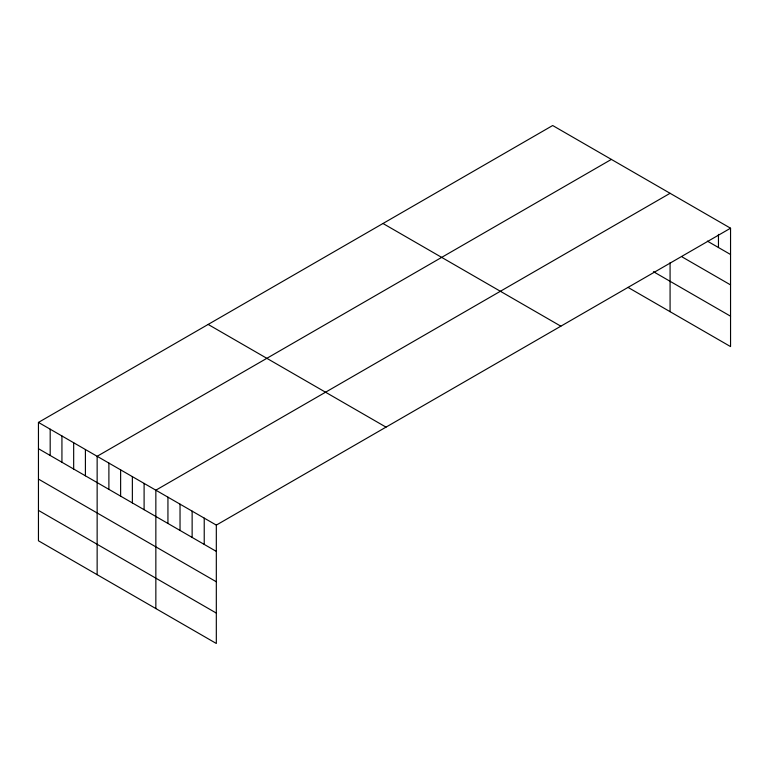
<?xml version="1.0" encoding="UTF-8"?>
<svg xmlns="http://www.w3.org/2000/svg" width="769" height="769" viewBox="0 0 769 769"><rect width="100%" height="100%" fill="white"/><g stroke="black" fill="none" stroke-linecap="round" stroke-linejoin="round"><path stroke-width="1.15" d="M38.45 422.412L216.32 525.102L216.32 643.48L38.45 540.79L38.45 422.412L552.68 125.52L730.55 228.21L730.55 346.588L628.004 287.385M611.374 159.414L97.144 456.296L97.144 574.674M670.078 193.298L155.847 490.189L155.847 608.567M216.32 525.102L730.55 228.21M707.365 241.12L730.55 254.501M682.17 256.961L730.55 284.895M653.439 271.688L730.55 316.203M382.981 223.491L560.851 326.191M208.149 324.431L386.019 427.131M38.45 448.702L216.32 551.392M38.45 479.087L216.32 581.777M38.45 510.395L216.32 613.085M718.457 234.372L718.457 247.522M670.078 262.729L670.078 311.676M204.227 518.123L204.227 544.404M192.135 511.135L192.135 537.425M180.033 504.156L180.033 530.437M167.94 497.168L167.94 523.458M144.101 483.413L144.101 509.693M132.364 476.626L132.364 502.916M120.627 469.849L120.627 496.14M108.89 463.073L108.89 489.363M85.407 449.519L85.407 475.809M73.67 442.742L73.67 469.032M61.933 435.965L61.933 462.256M50.187 429.189L50.187 455.479"/></g></svg>
